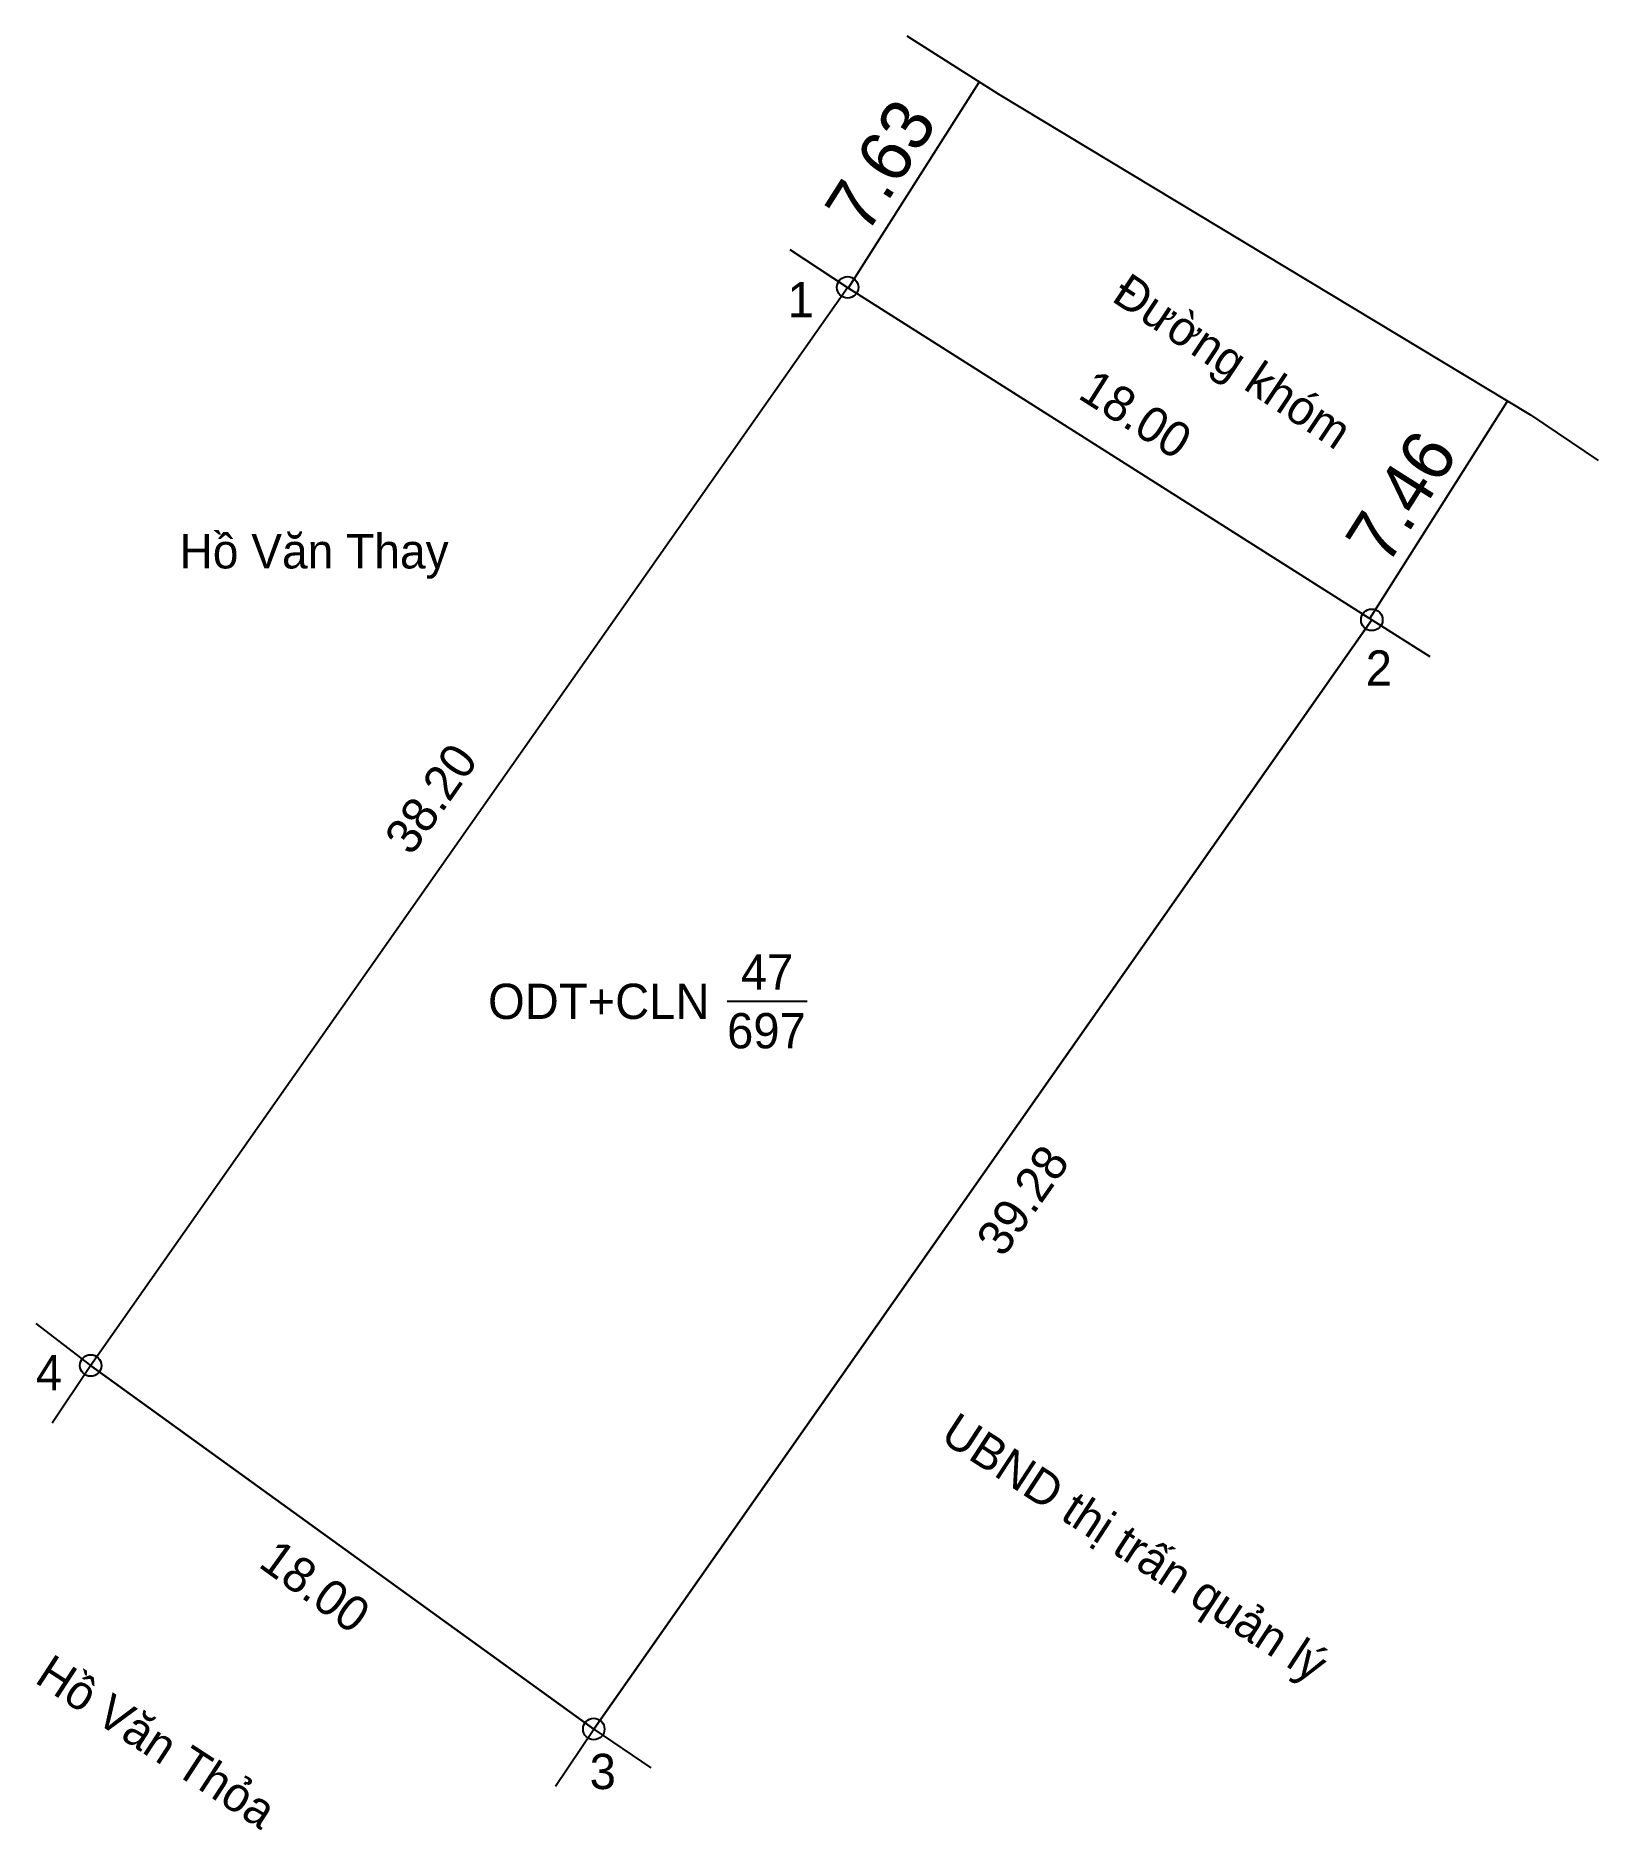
# Model space of a CAD drawing. Extents: x 535737.9 to 535783.2, y 1839201.3 to 1839253.3.
import ezdxf

# ---------------------------------------------------------------- set-up
doc = ezdxf.new("R2010")
doc.units = 0
for name, color, linetype in [('CanhThua', 7, 'Continuous'), ('ChieuDaiCanhThua', 7, 'Continuous'), ('Level 1', 7, 'Continuous'), ('Level 10', 7, 'Continuous'), ('Level 16', 7, 'Continuous'), ('MocDinhThua', 7, 'Continuous'), ('NhanDiaChinhThua', 7, 'Continuous'), ('SoHieuDinhThua', 7, 'Continuous')]:
    doc.layers.add(name, color=color, linetype=linetype)

msp = doc.modelspace()

# ---------------------------------------------------------------- linework, layer by layer
at = {"layer": 'CanhThua'}
for p, q in [((535739.47, 1839214.74), (535761.42, 1839246)), ((535761.42, 1839246), (535776.62, 1839236.36)), ((535776.62, 1839236.36), (535754.06, 1839204.2)), ((535754.06, 1839204.2), (535739.47, 1839214.74))]:
    msp.add_line(p, q, dxfattribs=at)
at = {"layer": 'Level 10'}
for p, q in [((535763.142, 1839253.291), (535765.79, 1839251.61)), ((535761.448, 1839245.982), (535765.231, 1839251.947)), ((535765.79, 1839251.61), (535781.22, 1839242.3)), ((535759.744, 1839247.093), (535761.42, 1839246)), ((535739.47, 1839214.74), (535761.42, 1839246)), ((535761.42, 1839246), (535776.62, 1839236.36)), ((535776.559, 1839236.399), (535780.556, 1839242.701)), ((535781.22, 1839242.3), (535783.182, 1839240.978)), ((535754.06, 1839204.2), (535776.62, 1839236.36)), ((535776.62, 1839236.36), (535778.306, 1839235.298)), ((535737.883, 1839215.96), (535739.47, 1839214.74)), ((535738.352, 1839213.08), (535739.47, 1839214.74)), ((535739.47, 1839214.74), (535754.06, 1839204.2)), ((535752.946, 1839202.546), (535754.06, 1839204.2)), ((535754.06, 1839204.2), (535755.715, 1839203.076))]:
    msp.add_line(p, q, dxfattribs=at)
at = {"layer": 'MocDinhThua'}
for centre in [(535761.42, 1839246), (535776.62, 1839236.36), (535739.47, 1839214.74), (535754.06, 1839204.2)]:
    msp.add_circle(centre, 0.312, dxfattribs=at)
at = {"layer": 'NhanDiaChinhThua'}
msp.add_line((535757.926, 1839225.299), (535760.243, 1839225.299), dxfattribs=at)

# ---------------------------------------------------------------- texts
at = {"layer": 'ChieuDaiCanhThua'}
for s, rotation, p in [('18.00', 327.6167, (535768.06, 1839242.809)), ('38.20', 54.9244, (535748.773, 1839229.487)), ('39.28', 54.9506, (535765.93, 1839217.842)), ('18.00', 324.1552, (535744.298, 1839208.929))]:
    msp.add_text(s, height=1.0223, rotation=rotation, dxfattribs=at).set_placement(p)
at = {"layer": 'Level 1'}
for s, p in [('7.63', (535761.961, 1839247.492)), ('7.46', (535777.058, 1839237.885))]:
    msp.add_text(s, height=1.5, rotation=57.6167, dxfattribs=at).set_placement(p)
at = {"layer": 'Level 16'}
for s, height, rotation, p in [('Đường khóm', 1, 326.2892, (535769.038, 1839245.626)), ('UBND thị trấn quản lý', 1.00002, 326.8833, (535764.067, 1839212.582)), ('Hồ Văn Thỏa', 1.00002, 326.8833, (535737.812, 1839205.571))]:
    msp.add_text(s, height=height, rotation=rotation, dxfattribs=at).set_placement(p)
msp.add_text('Hồ Văn Thay', height=1.00002, dxfattribs=at).set_placement((535742.047, 1839237.85))
at = {"layer": 'NhanDiaChinhThua'}
for s, p in [('47', (535758.323, 1839225.64)), ('ODT+CLN', (535750.995, 1839224.788)), ('697', (535757.926, 1839223.936))]:
    msp.add_text(s, height=1.0223, dxfattribs=at).set_placement(p)
at = {"layer": 'SoHieuDinhThua'}
for s, p in [('1', (535759.681, 1839245.133)), ('2', (535776.445, 1839234.452)), ('4', (535737.883, 1839214.022)), ('3', (535753.941, 1839202.459))]:
    msp.add_text(s, height=1.022, dxfattribs=at).set_placement(p)

doc.saveas('drawing.dxf')
